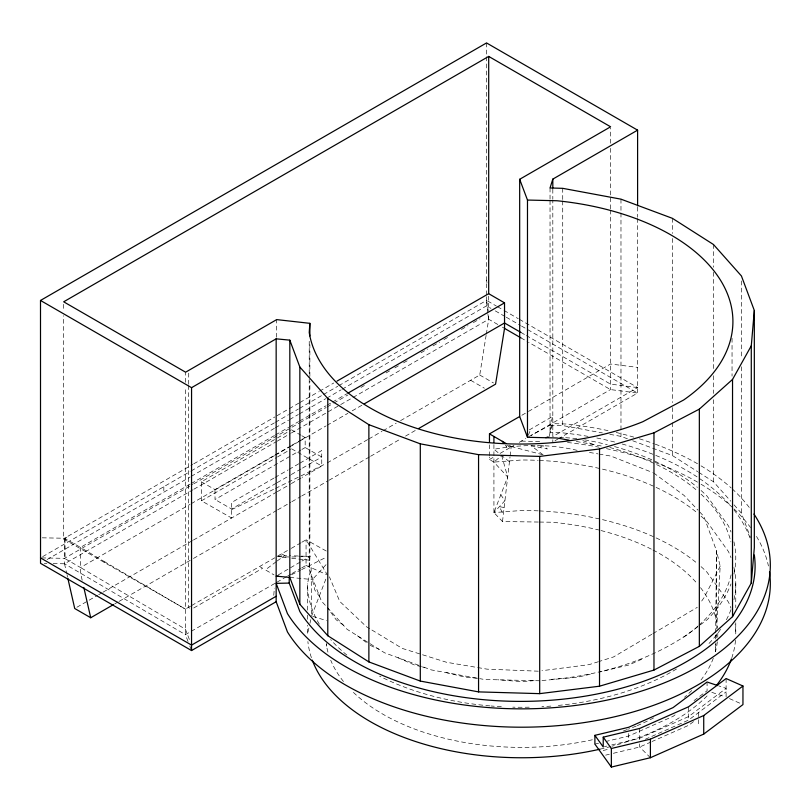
<?xml version="1.0" encoding="UTF-8"?>
<svg xmlns="http://www.w3.org/2000/svg" width="810" height="810" viewBox="0 0 810 810"><rect width="100%" height="100%" fill="white"/><g stroke="black" fill="none" stroke-linecap="round" stroke-linejoin="round"><path stroke-width="0.61" stroke-dasharray="4.05 3.04" d="M188.031 641.459L185.389 634.645L185.591 387.322M185.591 382.279L185.601 372.195M276.686 337.254L276.686 319.606M367.679 642.198L347.075 629.289L321.357 600.949L309.228 569.734L309.876 560.226L309.876 381.297M309.876 376.255L309.876 344.756M538.316 522.035L502.504 521.539L493.928 512.598L507.667 477.019L493.918 462.095L489.473 459.533L489.473 457.083M489.473 455.868L489.473 444.872M610.568 210.073L610.456 389.58L531.168 435.436M610.568 208.808L610.568 196.192M610.568 194.937L610.598 148.25M610.598 143.198L610.598 128.061M188.7 385.519L188.345 607.409L185.409 609.09L63.676 539.035L63.676 315.687M188.71 384.264L188.73 370.393M301.725 567.901L306.038 565.41L306.079 539.784L326.278 551.023M509.075 445.247L509.065 446.857L507.485 445.135M637.602 218.487L637.571 393.052L560.419 437.592M717.346 641.814A196.172 113.258 0 0 1 715.453 651.604L715.524 644.041M715.574 638.989L715.635 633.947M715.645 632.681L716.486 550.709L703.769 516.253L698.838 511.039M326.582 646.208L326.622 643.687L326.582 646.208A196.172 113.258 0 0 0 328.627 654.389M64.476 538.579L65.873 539.025L64.496 538.245L192.699 464.454M715.453 651.604L715.939 642.806M716.212 637.784L716.425 634.007M716.698 628.985L720.181 566.149L716.486 550.709L716.678 622.05M273.76 595.289L274.367 588.202M502.504 521.539L509.996 457.073M510.128 455.898L511.221 446.512L509.48 445.49M400.585 420.633L479.733 375.03L486.111 335.36M486.314 334.125L488.703 319.251L488.683 313.774M549.342 436.448L551.276 425.24M307.496 610.133L307.496 583.625L311.131 567.678L311.607 614.78M308.873 628.094L307.496 634.129L307.496 625.29M309.967 623.265L310.797 619.64M510.148 446.685L510.351 445.996M528.565 436.712L550.041 425.199L552.815 416.34L528.738 430.242M588.07 436.387A234.454 135.361 0 0 0 562.717 432.864L550.041 432.5L552.815 423.63L566.261 424.015A248.69 143.583 0 0 1 610.163 431.092M311.617 616.025L326.086 578.482M528.333 435.213L530.874 429.006M720.181 566.149L704.417 597.132L700.842 602.245M319.818 596.98L314.786 589.974L312.417 579.555L326.015 564.692M538.124 510.857A214.134 123.626 0 0 0 521.63 510.492L493.928 512.598L504.903 500.712L500.803 494.809M509.45 461.771L501.684 455.524L493.918 462.095L521.63 459.989A214.134 123.626 0 0 1 538.124 460.363M276.18 561.725L265.407 569.875L274.003 574.897M277.162 560.986L284.624 555.528L290.709 555.741M675.054 714.876L673.049 716.374L628.702 736.027L606.963 741.221M694.069 700.559L707.079 690.768L707.079 683.265M645.367 739.236L688.581 720.09L726.104 691.861M693.522 721.629L688.581 725.345L652.192 741.464M542.001 680.491C597.942 676.289 654.733 661.051 699.253 625.614M700.235 624.885L707.079 619.792A214.134 123.626 0 0 0 730.985 583.959M651.847 634.25L613.545 656.94L599.582 661.335M652.931 633.612L697.278 607.358M191.636 605.526L274.772 557.827M278.306 574.897L300.905 561.654M301.978 561.026L310.169 556.429L291.924 555.781M277.708 555.984L290.243 548.988M291.296 548.37L300.793 542.852M301.857 542.234L306.079 539.784L327.442 574.968M193.792 463.816L274.813 416.988M277 415.722L298.819 403.137M299.913 402.509L318.462 391.817M319.555 391.179L333.74 383.008M63.676 539.035L66.805 537.232M42.687 556.622L190.066 471.552M191.16 470.924L274.307 422.911M275.4 422.283L288.522 414.7M289.615 414.072L298.374 409.02M299.467 408.382L322.441 395.118M323.534 394.49L337.76 386.279M338.853 385.641L486.537 300.368L486.537 296.582M47.081 559.548L190.087 477.029M191.18 476.391L274.327 428.389M275.42 427.751L288.552 420.177M289.646 419.539L298.394 414.487M299.487 413.859L325.742 398.692M326.845 398.064L341.061 389.853M342.154 389.225L486.567 305.836L490.941 308.367M190.066 484.208L80.494 547.388L64.496 538.245L40.5 537.789M191.16 483.57L274.428 435.547M275.532 434.919L288.674 427.336M289.767 426.708L298.536 421.645M299.629 421.018L325.924 405.85M327.027 405.223L331.411 402.692M332.505 402.064L346.751 393.852M41.766 557.908L64.496 558.343L192.659 484.471M193.752 483.833L298.829 423.265M299.923 422.638L326.106 407.531M327.2 406.903L332.657 403.755M333.74 403.127L347.925 394.946M361.017 387.403L364.298 385.509M386.117 372.924L390.481 370.413M394.845 367.892L399.208 365.371M403.572 362.86L407.936 360.339M421.028 352.785L427.579 349.019M433.036 345.87L439.577 342.093M443.951 339.572L448.315 337.061M461.406 329.508L467.947 325.731M473.404 322.582L479.955 318.806M273.901 478.123L231.528 502.544L231.63 518.025L201.457 500.803L201.346 481.808L276.301 438.595M277.384 437.967L290.425 430.454M53.156 563.568L64.527 563.79L192.76 489.858M193.863 489.22L276.068 441.835M277.162 441.197L290.314 433.623M291.408 432.985L339.643 405.182M340.737 404.554L488.703 319.251L498.211 324.739M201.346 481.808L214.974 489.594L291.023 445.753M292.106 445.125L300.793 440.113M301.887 439.486L305.137 437.613L305.198 447.555L321.732 456.992L321.772 466.044L302.221 477.313M64.496 538.245L64.496 558.343L80.504 567.526L190.066 504.336M191.17 503.709L274.438 455.686M275.532 455.048L288.684 447.464M289.777 446.837L298.546 441.784M299.639 441.146L325.934 425.989M327.027 425.351L347.844 413.343M352.228 410.822L362.09 405.132M201.457 500.803L276.402 457.589M277.486 456.962L290.517 449.449M104.176 562.423L104.986 561.968L185.409 609.09M214.974 489.594L215.035 499.527L300.854 450.056M301.938 449.428L305.198 447.555M274.985 477.495L288.026 469.982M289.109 469.354L298.88 463.715M299.973 463.087L321.702 450.562L321.732 456.992L302.181 468.261M276.109 483.297L231.569 508.974L215.035 499.527M277.192 482.669L290.233 475.156M291.317 474.528L301.097 468.889M76.909 607.247L97.605 595.309M98.698 594.682L101.969 592.798M103.052 592.171L192.405 540.645M193.489 540.017L276.159 492.348M277.243 491.721L290.274 484.208M291.367 483.58L301.138 477.94M114.777 603.865L118.057 601.972M119.151 601.344L192.395 559.082M193.489 558.454L276.575 510.513M277.668 509.885L290.78 502.311M291.873 501.684L300.621 496.641M301.715 496.003L327.959 480.867M329.052 480.239L369.502 456.901M370.595 456.273L401.203 438.605M405.577 436.084L416.502 429.776M521.873 415.257L527.34 412.098M528.434 411.46L610.497 364.004L637.602 367.386M193.742 607.996L262.602 568.266L259.777 566.635M276.929 582.228L286.629 576.619M287.712 576.001L290.942 574.128M292.025 573.5L300.652 568.519M489.473 459.533L494.788 456.455M500.114 453.377L513.945 445.389M519.271 442.321L525.741 438.575M519.382 319.322L637.602 387.585L552.815 436.529L552.815 200.556M554.992 440.731L559.335 438.22M275.542 488.4L326.157 463.522M327.25 462.885L367.75 439.557M368.844 438.929L381.976 431.355M383.069 430.728L396.201 423.164M274.772 583.473L185.389 634.645L64.527 563.79L64.496 558.343M190.542 606.153L188.345 607.409L191.565 609.262M291.478 574.736L300.5 570.179M301.624 569.612L326.359 557.159M231.569 509.662L274.418 488.946M641.692 659.289L628.702 665.04L599.846 671.946M651.058 741.97L639.687 747.012L610.517 753.978M598.418 661.699L589.113 664.635L541.971 670.71M590.237 674.244L577.054 677.393L550.081 679.448M594.894 744.106L598.519 743.246M604.442 746.678L606.872 746.091M611.732 744.937L639.687 738.254L688.581 716.587L726.104 688.358L718.966 685.979M603.227 750.475L609.302 749.017M605.657 755.143L609.302 754.272M577.145 450.36C549.889 443.88 521.387 444.305 493.918 449.277L499.74 453.954M277.82 556.369L284.624 555.528L281.799 553.898M534.114 680.653L521.63 681.605L497.846 679.792M277.769 556.662L290.618 557.017M291.843 556.986L310.169 556.429M539.551 522.055L551.904 522.227A196.172 113.258 0 0 1 598.701 529.973M44.317 563.396L46.848 563.446M539.693 680.785L484.319 679.479L479.803 678.658M550.041 425.199L562.717 425.564L602.387 432.935M521.397 441.085L540.25 441.632M538.265 671.186L487.114 669.161L446.492 662.266L402.256 648.415L370.717 629.309M559.416 437.218L564.459 437.602M565.714 437.694L577.054 438.554M477.546 678.253L466.206 677.393L446.067 672.573M309.876 560.226L289.413 558.1M289.818 577.409L312.417 579.555M282.062 557.28L288.188 557.969M637.602 387.585L610.497 384.102L526.378 335.593M589.457 452.446L597.821 453.863M599.015 454.066L610.973 456.101L652.455 472.463M576.285 441.47L603.906 446.452M476.341 678.041L431.436 669.941L420.015 665.759M609.819 434.322L620.976 436.387L627.993 439M504.114 507.526L499.416 506.655L503.304 514.532M421.281 666.65L414.558 665.04L398.075 657.74M422.395 666.913L424.632 667.45M511.221 446.512L541.92 454.511M312.761 616.38L326.491 620.592M711.838 692.358L724.909 696.721M582.835 440.62L594.398 444.741M418.861 665.344L384.618 652.819L368.702 642.846M632.671 440.751L672.401 455.554L697.683 471.673M729.476 698.605L740.704 703.586M370.21 645.398L378.958 649.266M306.038 565.41L326.359 574.482M291.509 429.826L300.945 435.213M301.998 435.81L305.137 437.613M291.6 448.821L321.772 466.044M487.731 313.156L486.537 300.368L496.388 306.058M497.492 306.686L502.959 309.845M504.053 310.473L518.289 318.695M495.315 310.898L505.167 316.578M506.26 317.216L520.486 325.428M521.579 326.065L637.571 393.052L610.456 389.58L528.565 342.276M520.921 332.444L525.285 334.965M502.433 327.179L504.539 328.394M520.921 337.861L527.472 341.638M479.733 375.03L493.452 382.948M470.64 380.275L484.36 388.192M104.986 561.968L80.494 547.388L80.504 567.526L185.409 629.188L190.239 641.692M369.654 628.671L366.444 626.727L339.734 601.395L329.417 576.831M698.736 472.341L713.488 481.748L730.741 501.167M653.599 472.918L684.085 495.436L697.967 510.128M343.359 625.188L336.18 619.792L327.584 607.804M357.423 635.769L367.264 643.17M543.095 454.815L531.441 445.915L547.428 448.953L543.105 445.682L539.44 447.434L537.324 445.743M650.4 757.725L639.687 747.012L639.687 742.8M734.032 504.863L741.423 513.186L750.455 537.364M505.379 445.247L506.898 447.201L506.402 445.318M189.783 646.005L191.109 649.417M501.684 455.524L507.667 477.019M82.174 580.193L80.514 572.923L80.504 567.526M64.527 563.79L66.734 573.45M67.007 574.665L67.554 577.085M486.537 280.179L486.931 282.629M486.537 300.368L488.491 312.559M487.924 314.371L488.703 319.251M163.812 486.719L163.833 492.186M493.918 444.609L493.928 512.598M65.053 538.559L65.063 558.687M741.423 280.999L741.423 357.979M741.423 366.808L741.423 513.186M735.763 583.625L735.763 607.611M735.763 622.758L735.763 634.129A214.134 123.626 0 0 0 735.075 624.206M732.048 338.256L732.048 376.113M726.104 678.547L726.104 697.116M713.488 244.519L713.488 267.229M713.488 272.281L713.488 369.441M713.488 375.749L713.488 393.417M713.488 399.725L713.488 481.748M698.686 712.608L698.686 725.922M688.581 706.776L688.581 720.09M672.401 218.325L672.401 233.462M672.401 238.515L672.401 402.56M672.401 407.602L672.401 421.483M672.401 422.749L672.401 455.554M639.687 728.443L639.687 740.583M637.602 207.127L637.602 217.222M628.702 733.526L628.702 741.19M620.976 199.159L620.976 211.774M620.976 213.04L620.976 436.387M562.717 188.335L562.717 199.695M562.717 200.951L562.717 425.564M552.815 189.206L552.815 199.3M552.815 439.81L552.815 441.987M550.041 187.971L550.041 199.331M550.041 200.586L550.041 432.5M488.683 296.187L488.683 310.007M486.537 42.94L486.537 55.566M486.537 56.821L486.537 295.316M309.228 341.334L309.228 377.926M309.228 379.191L309.228 569.734M307.496 615.185L307.496 620.237M63.676 304.327L63.676 310.635M735.5 640.315A214.134 123.626 0 0 1 731.845 657.669M707.079 695.942A214.134 123.626 0 0 1 612.168 746.162M610.953 746.486A214.134 123.626 0 0 1 599.846 749.21M311.415 657.669A214.134 123.626 0 0 1 307.881 641.55M539.399 510.918A214.134 123.626 0 0 1 697.38 563.497M701.075 566.656A214.134 123.626 0 0 1 707.079 572.305L728.473 602.124A214.134 123.626 0 0 1 730.985 608.138M567.526 442.503A248.69 143.583 0 0 1 599.056 447.181M606.487 448.659A248.69 143.583 0 0 1 654.085 462.105M655.29 462.54A248.69 143.583 0 0 1 699.972 483.55M701.075 484.218A248.69 143.583 0 0 1 733.08 508.042M734.032 508.933A248.69 143.583 0 0 1 750.587 527.573M756.51 536.443A248.69 143.583 0 0 1 768.437 565.967M730.985 609.606A214.134 123.626 0 0 1 726.347 619.883M720.566 629.37A214.134 123.626 0 0 1 707.079 645.438M676.471 669.019A214.134 123.626 0 0 1 555.913 705.662M550.851 706.097A214.134 123.626 0 0 1 541.941 706.695M529.213 707.181A214.134 123.626 0 0 1 512.77 707.15M501.319 706.695A214.134 123.626 0 0 1 491.143 705.996M489.878 705.885A214.134 123.626 0 0 1 379.586 676.137M346.832 655.037A214.134 123.626 0 0 1 330.683 639.586M319.312 624.125A214.134 123.626 0 0 1 307.496 583.625M539.399 460.414A214.134 123.626 0 0 1 697.38 512.993M701.075 516.162A214.134 123.626 0 0 1 707.079 521.812L728.473 551.62A214.134 123.626 0 0 1 730.985 557.644M733.931 567.486A214.134 123.626 0 0 1 733.931 599.764M616.218 432.479A248.69 143.583 0 0 1 634.362 437.289M639.374 438.797A248.69 143.583 0 0 1 654.085 443.748M655.29 444.184A248.69 143.583 0 0 1 699.972 465.193M701.075 465.861A248.69 143.583 0 0 1 731.157 487.924M732.129 488.805A248.69 143.583 0 0 1 750.587 509.217M596.828 438.007A234.454 135.361 0 0 1 616.278 442.432M622.222 444.032A234.454 135.361 0 0 1 730.873 506.108M733.981 509.885A234.454 135.361 0 0 1 750.262 538.67M731.065 574.847A212.271 122.553 0 0 1 699.02 625.158M698.068 625.998A212.271 122.553 0 0 1 683.599 637.257M609.849 447.525A212.271 122.553 0 0 1 654.531 463.634M656.657 464.646A212.271 122.553 0 0 1 697.218 490.718M701.085 494.191A212.271 122.553 0 0 1 730.893 541.86M733.931 541.839A214.134 123.626 0 0 1 733.931 574.108M584.698 439.83A214.134 123.626 0 0 1 607.277 444.67M614.587 446.604A214.134 123.626 0 0 1 697.38 487.347M701.075 490.516A214.134 123.626 0 0 1 707.079 496.155L728.473 525.973A214.134 123.626 0 0 1 730.985 531.988M713.276 658.297A196.172 113.258 0 0 1 701.014 679.965M691.74 690.525A196.172 113.258 0 0 1 684.47 697.278M653.629 717.903A196.172 113.258 0 0 1 637.278 725.608M636.194 726.064A196.172 113.258 0 0 1 628.418 729.132M627.284 729.557A196.172 113.258 0 0 1 622.677 731.197M592.323 739.773A196.172 113.258 0 0 1 351.611 690.616M343.45 681.494A196.172 113.258 0 0 1 330.733 660.221M601.04 530.56A196.172 113.258 0 0 1 651.847 549.413M653.002 550.01A196.172 113.258 0 0 1 697.521 583.969M700.549 587.685A196.172 113.258 0 0 1 717.528 628.165M717.792 633.126A196.172 113.258 0 0 1 717.478 640.568"/><path stroke-width="1.21" d="M309.876 335.937L309.876 323.332L276.686 319.606L185.601 372.195L63.676 301.806L488.703 56.416L610.608 126.795L519.676 179.293L519.676 416.522L527.482 437.289L556.956 437.987L569.035 440.164M418.689 428.51L495.568 384.163L504.539 328.394L504.529 302.859L488.683 293.676L488.703 56.416M489.473 442.432L489.473 433.876L519.676 416.522M191.545 650.551L191.565 387.676L40.5 300.459L40.53 563.325L191.545 650.551L276.159 601.719L276.159 338.833L289.818 340.149L299.852 367.041L299.852 604.27L327.787 635.718L368.874 661.912L420.299 681.068L478.558 691.892L539.693 693.644L599.521 686.202L653.974 670.072L699.344 646.35L732.534 616.663L751.285 583.028L754.323 547.732L754.323 310.503L741.423 275.957L713.488 244.519L672.401 218.325L620.976 199.159L562.717 188.335L550.041 187.971L552.815 179.111L637.602 130.157L637.602 205.872M309.876 323.332L309.228 332.495A212.271 122.553 0 0 0 642.846 421.706L683.599 400.029A212.271 122.553 0 0 0 556.956 200.748L527.482 200.05L519.676 179.293M751.285 583.028L751.285 345.789L754.323 310.503M299.852 367.041L327.787 398.479L368.874 424.673L420.299 443.839L478.558 454.663L539.693 456.415L599.521 448.973L653.974 432.834L699.344 409.121L732.534 379.434L751.285 345.789M603.227 737.161L611.358 748.491L650.4 739.155L703.728 715.524L742.952 686.009L726.104 678.547L688.581 706.776L639.687 728.443L603.227 737.161L603.227 746.972L594.894 735.348L628.702 727.269L673.049 707.616L707.079 682.01L717.781 685.584M594.894 735.348L594.894 744.106L611.358 767.06L650.4 757.725L703.728 734.093L742.952 704.578L742.952 686.009M40.5 300.459L486.537 42.94L637.602 130.157M191.565 387.676L276.159 338.833M337.011 381.115L488.683 293.676M347.844 393.214L504.529 302.859M364.287 403.866L504.529 322.988L520.921 332.444M67.837 578.289L74.722 608.502L90.72 617.746L113.683 604.493M276.159 596.261L191.565 645.104L40.5 557.887M545.808 437.724L548.167 436.873M278.529 576.102L276.159 576.153L289.818 577.409L299.852 604.27M754.323 555.022A234.454 135.361 0 0 1 570.027 698.352A234.454 135.361 0 0 1 299.852 611.57L289.221 583.078L276.159 583.362L287.439 613.575A248.69 143.583 0 0 0 607.834 699.951A248.69 143.583 0 0 0 753.958 514.046M504.539 328.394L520.921 337.861M489.473 433.876L505.916 443.424M502.342 441.349L503.86 443.303M276.159 601.719L287.439 631.932A248.69 143.583 0 0 0 574.017 723.978A248.69 143.583 0 0 0 769.5 571.951M83.825 587.463L90.72 617.746M493.918 436.448L493.918 442.28M732.534 379.434L732.534 616.663M703.728 715.524L703.728 734.093M699.344 409.121L699.344 646.35M653.974 432.834L653.974 670.072M650.4 739.155L650.4 757.725M611.358 748.491L611.358 767.06M599.521 448.973L599.521 686.202M552.815 179.111L552.815 187.94M539.693 456.415L539.693 693.644M527.482 200.05L527.482 437.289M478.558 454.663L478.558 691.892M420.299 443.839L420.299 681.068M368.874 424.673L368.874 661.912M327.787 398.479L327.787 635.718M289.818 340.149L289.818 577.409M289.221 577.074L289.221 583.078M731.43 658.884A214.134 123.626 0 0 1 716.759 685.037M599.846 749.21A214.134 123.626 0 0 1 312.275 660.11"/></g></svg>
